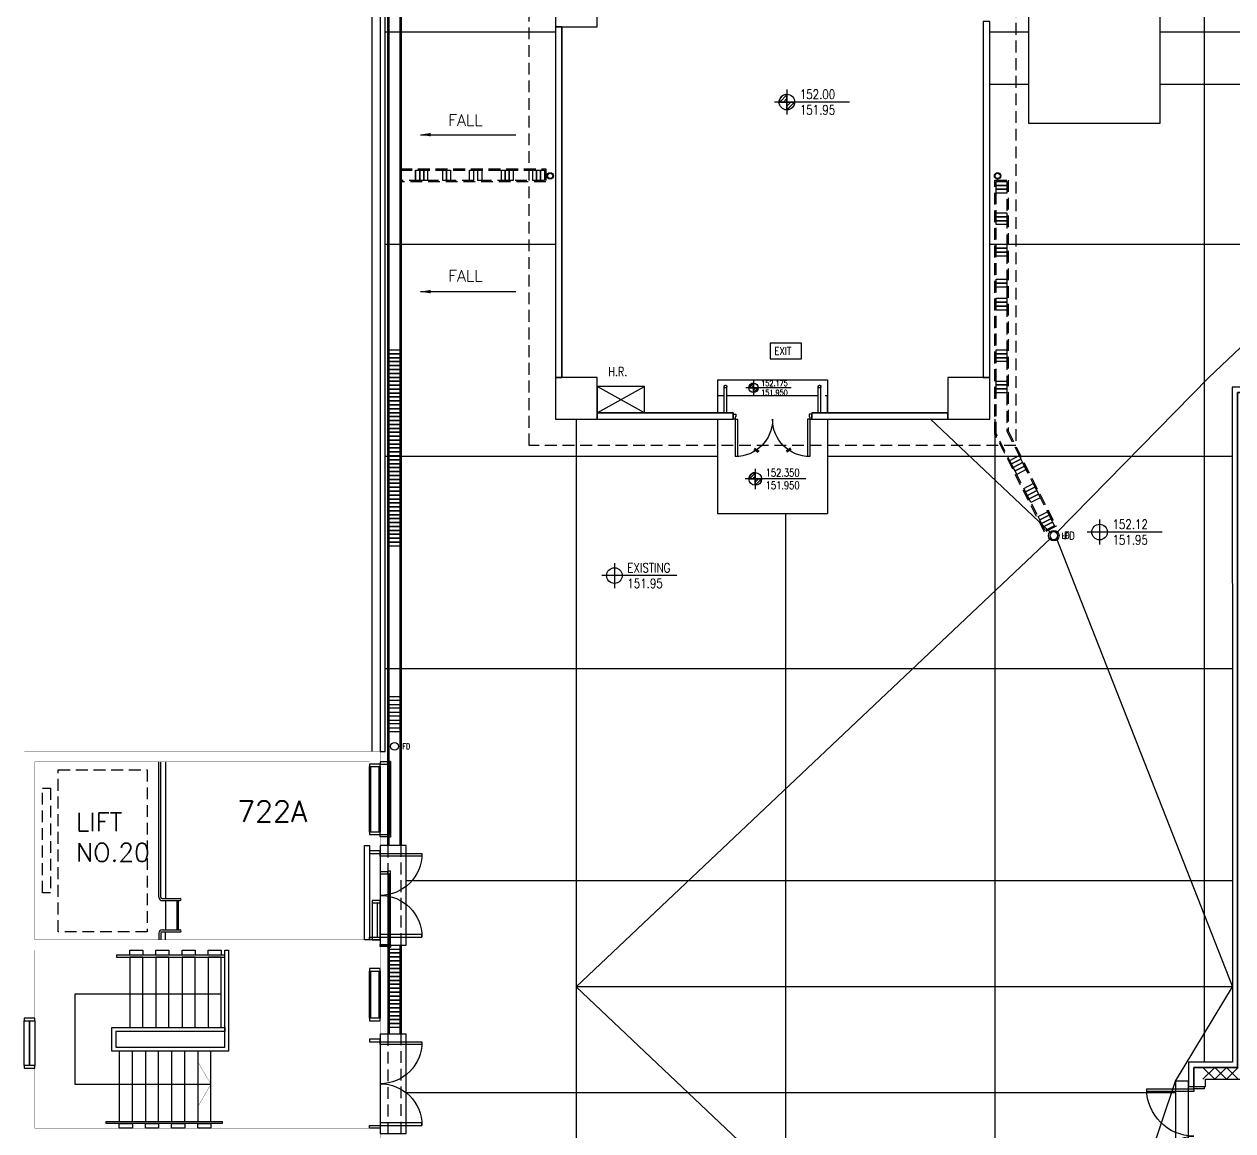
# Model space of a CAD drawing. Header units: millimetres. Extents: x -68474 to 336725, y -113450 to 40976.
# Drawn here: x 79448 to 102547, y -80000 to -58850 of the extents above; entities that cross this region are included whole.
import ezdxf

# ---------------------------------------------------------------- set-up
doc = ezdxf.new("R2010")
doc.units = ezdxf.units.MM
doc.header["$LTSCALE"] = 900
doc.linetypes.add('s5152a$0$HIDDEN', pattern=[0.375, 0.25, -0.125])
for name, color, linetype in [('s5152a$0$11', 7, 'Continuous'), ('s5152a$0$20', 7, 'Continuous'), ('s5152a$0$22', 7, 'Continuous'), ('s5152a$0$23', 7, 'Continuous'), ('s5152a$0$25', 7, 'Continuous'), ('s5152a$0$30', 7, 'Continuous'), ('s5152a$0$35', 7, 'Continuous'), ('s5152a$0$42', 7, 'Continuous'), ('s5152a$0$45', 7, 'Continuous'), ('s5152a$0$48', 2, 'Continuous'), ('s5152a$0$56', 7, 'Continuous'), ('s5152a$0$7', 7, 'Continuous'), ('s5152a$0$Canopy', 4, 'Continuous'), ('s5152a$0$Drainage', 252, 'Continuous'), ('s5152a$0$Hatch', 3, 'Continuous'), ('s5152a$0$New200wall', 2, 'Continuous'), ('s5152a$0$Newdoor', 3, 'Continuous'), ('s5152a$0$ROOM-NO', 4, 'Continuous'), ('s5152a$0$TXT', 6, 'Continuous')]:
    doc.layers.add(name, color=color, linetype=linetype)
doc.styles.add('s5152a$0$ROMANS', font='ROMANS', dxfattribs={"height": 0.2})
doc.styles.add('s5152a$0$STANDARD', font='SIMPLEX')
doc.dimstyles.new('s5152a$0$STANDARD$7', dxfattribs={"dimtxt": 200, "dimasz": 200, "dimexe": 200, "dimexo": 400, "dimgap": 100, "dimtad": 1, "dimdec": 0, "dimzin": 0, "dimdsep": 46, "dimtxsty": 's5152a$0$ROMANS', "dimcen": 20, "dimdle": 200, "dimclrt": 6, "dimadec": 0, "dimazin": 0, "dimtfac": 1, "dimtdec": 0, "dimtofl": 0, "dimtmove": 2, "dimatfit": 3, "dimfxl": 1, "dimtolj": 1, "dimtzin": 0, "dimarcsym": 0})

# ---------------------------------------------------------------- blocks, each defined once
blk = doc.blocks.new('s5152a$0$FD')
at = {"layer": 's5152a$0$45', "color": 10, "linetype": 'Continuous'}
blk.add_circle((0, 0), 0.1, dxfattribs=at)
at = {"layer": 's5152a$0$45', "color": 10, "linetype": 'Continuous', "style": 's5152a$0$STANDARD', "width": 0.8}
blk.add_text('FD', height=0.15, dxfattribs=at).set_placement((0.2, -0.075))
blk = doc.blocks.new('s5152a$0$D1600E')
at = {"layer": 's5152a$0$30', "linetype": 'Continuous'}
for points in [[(0.05, 0.2), (0.1, 0.2), (0.1, 1.1), (0.05, 1.1)], [(1.55, 0.2), (1.5, 0.2), (1.5, 0.8), (1.55, 0.8)], [(0, 0), (0.05, 0), (0.05, 0.2), (0, 0.2)], [(1.55, 0), (1.6, 0), (1.6, 0.2), (1.55, 0.2)]]:
    blk.add_lwpolyline(points, close=True, dxfattribs=at)
for centre, radius, start, end in [((0.05, 0.2), 0.900002, 0, 90), ((1.550003, 0.2), 0.600001, 90, 179.999994)]:
    blk.add_arc(centre, radius, start, end, dxfattribs=at)
blk = doc.blocks.new('s5152a$0$WGUARD')
at = {"layer": 's5152a$0$23', "color": 14, "linetype": 'Continuous'}
for points in [[(-0.7249, 0.15), (0.7251, 0.15), (0.7251, 0.2), (-0.7249, 0.2)], [(-0.7249, 0.15), (-0.6749, 0.15), (-0.6749, 0.2), (-0.7249, 0.2)], [(-0.6749, 0.15), (-0.7149, 0.15), (-0.7149, 0), (-0.6749, 0)], [(-0.6749, 0.17), (0.6751, 0.17), (0.6751, 0.18), (-0.6749, 0.18)], [(0.7251, 0.15), (0.6751, 0.15), (0.6751, 0.2), (0.7251, 0.2)], [(0.6751, 0.15), (0.7151, 0.15), (0.7151, 0), (0.6751, 0)]]:
    blk.add_lwpolyline(points, close=True, dxfattribs=at)
blk = doc.blocks.new('s5152a$0$AP')
at = {"layer": 's5152a$0$30', "color": 14, "linetype": 'Continuous'}
blk.add_line((0.05, 0.05), (0.7, 0.05), dxfattribs=at)
for points in [[(0, 0), (0.75, 0), (0.75, 0.15), (0, 0.15)], [(0.05, 0), (0.7, 0), (0.7, 0.15), (0.05, 0.15)]]:
    blk.add_lwpolyline(points, close=True, dxfattribs=at)
blk = doc.blocks.new('s5152a$0$D1700A')
at = {"layer": 's5152a$0$30', "color": 14, "linetype": 'Continuous'}
for points in [[(0, 0), (0.05, 0), (0.05, 1), (0.1, 1), (0.1, 0.2), (0, 0.2), (0, 0)], [(1.7, 0), (1.65, 0), (1.65, 1), (1.6, 1), (1.6, 0.2), (1.7, 0.2), (1.7, 0)]]:
    blk.add_lwpolyline(points, dxfattribs=at)
for centre, start, end in [((0.05, 0.2), 0, 90), ((1.650003, 0.2), 90, 180)]:
    blk.add_arc(centre, 0.800001, start, end, dxfattribs=at)
blk = doc.blocks.new('s5152a$0$DDR1525')
for p, q in [((37.5, 100), (37.5, 862.5)), ((87.5, 100), (87.5, 862.5)), ((1512.5, 100), (1512.5, 862.5)), ((1562.5, 100), (1562.5, 862.5)), ((0, 100), (0, 0)), ((37.5, 100), (0, 100)), ((0, 0), (50, 0)), ((37.5, 50), (37.5, 100)), ((37.5, 100), (87.5, 100)), ((50, 50), (37.5, 50)), ((50, 0), (50, 50)), ((1562.5, 100), (1512.5, 100)), ((1550, 50), (1562.5, 50)), ((1550, 0), (1550, 50)), ((1562.5, 100), (1600, 100)), ((1562.5, 50), (1562.5, 100)), ((1600, 100), (1600, 0)), ((1600, 0), (1550, 0))]:
    blk.add_line(p, q)
for centre, start, end in [((37.5, 100), 0, 90), ((1562.5, 100), 90, 180)]:
    blk.add_arc(centre, 762.5, start, end)
blk = doc.blocks.new('*X145')
at = {"color": 0}
for p, q in [((327728, -65889), (327815, -65802)), ((327728, -65847), (327773, -65802)), ((327728, -65805), (327730, -65802))]:
    blk.add_line(p, q, dxfattribs=at)
blk = doc.blocks.new('*X151')
at = {"color": 0}
for p, q in [((327651, -67542), (327762, -67431)), ((327678, -67458), (327688, -67448)), ((327708, -67542), (327762, -67488))]:
    blk.add_line(p, q, dxfattribs=at)
blk = doc.blocks.new('*X152')
at = {"color": 0}
for p, q in [((327762, -67660), (327880, -67542)), ((327762, -67603), (327823, -67542)), ((327762, -67545), (327765, -67542))]:
    blk.add_line(p, q, dxfattribs=at)
blk = doc.blocks.new('*X146')
at = {"color": 0}
for p, q in [((327646, -65802), (327728, -65720)), ((327666, -65740), (327673, -65732)), ((327688, -65802), (327728, -65762))]:
    blk.add_line(p, q, dxfattribs=at)
blk = doc.blocks.new('s5152a$0$EXIT')
at = {"layer": 's5152a$0$56', "color": 1, "linetype": 'Continuous'}
blk.add_lwpolyline([(0, 0), (0.6, 0), (0.6, 0.3), (0, 0.3)], close=True, dxfattribs=at)
at = {"layer": 's5152a$0$56', "color": 1, "linetype": 'Continuous', "style": 's5152a$0$STANDARD', "width": 0.8}
blk.add_text('EXIT', height=0.15, dxfattribs=at).set_placement((0.0816, 0.0747))
blk = doc.blocks.new('*X157')
at = {"color": 0}
for p, q in [((328229, -60339), (328367, -60202)), ((328263, -60235), (328275, -60223)), ((328300, -60339), (328367, -60272))]:
    blk.add_line(p, q, dxfattribs=at)
blk = doc.blocks.new('*X158')
at = {"color": 0}
for p, q in [((328367, -60484), (328512, -60339)), ((328367, -60414), (328441, -60339)), ((328367, -60343), (328370, -60339))]:
    blk.add_line(p, q, dxfattribs=at)

msp = doc.modelspace()

# ---------------------------------------------------------------- linework, layer by layer
at = {"layer": 's5152a$0$11', "color": 14, "linetype": 'Continuous', "const_width": 5}
msp.add_lwpolyline([(79650.4, -77849.9), (79450.4, -77850), (79450.4, -72750), (86250.4, -72749.8), (86250.4, -72989.8), (86050.4, -72989.8), (86050.4, -72949.8), (79650.4, -72950), (79650.4, -76350), (86250.4, -76350), (86250.4, -76900), (86050.4, -76900), (86050.4, -76550), (79650.4, -76550), (79650.4, -77849.9)], dxfattribs=at)
for points in [[(86250.2, -74650), (86050.2, -74650), (86050.2, -74339.8), (86250.2, -74339.8)], [(86050.2, -77900), (86250.2, -77900), (86250.2, -78250), (86050.2, -78250)]]:
    msp.add_lwpolyline(points, close=True, dxfattribs=at)
at = {"layer": 's5152a$0$20', "color": 4}
msp.add_lwpolyline([(98650, -60750), (98650, -56250), (101150, -56250), (101150, -60750)], close=True, dxfattribs=at)
at = {"layer": 's5152a$0$20', "linetype": 'Continuous'}
msp.add_lwpolyline([(105425.1, -65886.9), (102637.1, -65886.9), (102637.1, -78787.4), (101800.2, -78787.4), (101800.2, -79149.9), (102025.2, -79149.9), (102025.2, -79012.4), (103475.2, -79012.4), (103475.2, -79149.9), (103700.2, -79149.9), (103700.2, -78787.4), (102862.1, -78787.4), (102862.1, -66111.9), (105425.1, -66111.9)], close=True, dxfattribs=at)
at = {"layer": 's5152a$0$22', "color": 11, "linetype": 'Continuous'}
for points in [[(102650.1, -79012.4), (102425.1, -78787.4), (102200.1, -79012.4), (101975.1, -78787.4)], [(102650.1, -78787.4), (102425.1, -79012.4), (102200.1, -78787.4), (101975.1, -79012.4)]]:
    msp.add_lwpolyline(points, dxfattribs=at)
at = {"layer": 's5152a$0$23', "color": 2, "linetype": 'Continuous'}
msp.add_line((86100.2, -72749.8), (86100.2, -49575), dxfattribs=at)
msp.add_lwpolyline([(86250.2, -72749.8), (86345.2, -72749.8), (86345.2, -49575), (86250.2, -49575)], close=True, dxfattribs=at)
at = {"layer": 's5152a$0$23', "color": 14, "linetype": 'Continuous'}
for points in [[(86050.2, -73039.8), (86250.2, -73039.8), (86250.2, -72989.8), (86050.2, -72989.8)], [(86250.2, -74289.8), (86050.2, -74289.8), (86050.2, -73039.8), (86250.2, -73039.8)], [(86225.2, -74289.8), (86075.2, -74289.8), (86075.2, -73039.8), (86225.2, -73039.8)], [(86050.2, -74339.8), (86250.2, -74339.8), (86250.2, -74289.8), (86050.2, -74289.8)], [(86050.2, -76950), (86250.2, -76950), (86250.2, -76900), (86050.2, -76900)], [(86250.2, -77850), (86050.2, -77850), (86050.2, -76950), (86250.2, -76950)], [(86225.2, -77850), (86075.2, -77850), (86075.2, -76950), (86225.2, -76950)], [(86050.2, -77900), (86250.2, -77900), (86250.2, -77850), (86050.2, -77850)]]:
    msp.add_lwpolyline(points, close=True, dxfattribs=at)
at = {"layer": 's5152a$0$23', "color": 10, "linetype": 'Continuous'}
for points in [[(79450.2, -77899.9), (79650.2, -77899.9), (79650.2, -77850), (79450.2, -77850)], [(79450.2, -77899.9), (79545.2, -77899.9), (79545.6, -78750.1), (79450.6, -78750.1)], [(79555.2, -77899.9), (79650.2, -77899.9), (79650.6, -78750.1), (79555.6, -78750.1)], [(79450.6, -78800), (79650.6, -78800), (79650.6, -78750.1), (79450.6, -78750.1)]]:
    msp.add_lwpolyline(points, close=True, dxfattribs=at)
at = {"layer": 's5152a$0$25', "color": 10, "linetype": 'Continuous'}
for p, q in [((82020.2, -75535), (82020.2, -72949.9)), ((82060.2, -75535), (82060.2, -72949.9)), ((82150.2, -72950), (82150.2, -75560)), ((82085.2, -75560), (82430.2, -75560)), ((82085.2, -75600), (82430.2, -75600)), ((82150.2, -75600), (82150.2, -76160)), ((82370.2, -76160), (82370.2, -75600)), ((82400.2, -76160), (82400.2, -75600)), ((82020.2, -76225), (82020.2, -76350)), ((82060.2, -76225), (82060.2, -76350)), ((82085.2, -76160), (82430.2, -76160)), ((82085.2, -76200), (82430.2, -76200)), ((82150.2, -76350), (82150.2, -76200))]:
    msp.add_line(p, q, dxfattribs=at)
at = {"layer": 's5152a$0$25', "linetype": 'Continuous'}
msp.add_lwpolyline([(101800.2, -78687.4), (101700.2, -78687.4), (101700.2, -79149.9), (101800.2, -79149.9), (101800.2, -78787.4), (102638.1, -78787.4), (102637.1, -65886.9), (113363.1, -65886.9), (113363.1, -73399.9), (113463.1, -73399.9), (113463.1, -65786.9), (102537.1, -65786.9), (102538.1, -73287.4), (102538.1, -78687.4)], close=True, dxfattribs=at)
at = {"layer": 's5152a$0$25', "color": 4, "linetype": 'Continuous'}
for points in [[(86050.2, -76350), (85950.2, -76350), (85950.2, -74550), (86050.2, -74550)], [(86250.4, -76450), (86750.4, -76450), (86750.4, -74550), (86250.4, -74550)], [(86250.2, -80050), (86750.2, -80050), (86750.2, -78150), (86250.2, -78150)], [(101700.2, -79049.9), (101450.2, -79049.9), (101450.2, -80849.9), (101700.2, -80849.9)]]:
    msp.add_lwpolyline(points, close=True, dxfattribs=at)
at = {"layer": 's5152a$0$25', "color": 10, "linetype": 'Continuous'}
for points in [[(83355.4, -76550), (83355.4, -78475), (81125.4, -78475), (81125.4, -78025), (83280.4, -78025), (83280.4, -78100), (81200.4, -78100), (81200.4, -78400), (83280.4, -78400), (83280.4, -76550)], [(81465.4, -76550), (81715.4, -76550), (81715.4, -76640), (81465.4, -76640)], [(81465.4, -78025), (81715.4, -78025), (81715.4, -76680), (81465.4, -76680)], [(81965.4, -76550), (82215.4, -76550), (82215.4, -76640), (81965.4, -76640)], [(81965.4, -78025), (82215.4, -78025), (82215.4, -76680), (81965.4, -76680)], [(82465.4, -76550), (82715.4, -76550), (82715.4, -76640), (82465.4, -76640)], [(82465.4, -78025), (82715.4, -78025), (82715.4, -76680), (82465.4, -76680)], [(82965.4, -76550), (83215.4, -76550), (83215.4, -76640), (82965.4, -76640)], [(82965.4, -78025), (83215.4, -78025), (83215.4, -76680), (82965.4, -76680)], [(81265.4, -79820), (81515.4, -79820), (81515.4, -78475), (81265.4, -78475)], [(81765.4, -79820), (82015.4, -79820), (82015.4, -78475), (81765.4, -78475)], [(82265.4, -79820), (82515.4, -79820), (82515.4, -78475), (82265.4, -78475)], [(82765.4, -79820), (83015.4, -79820), (83015.4, -78475), (82765.4, -78475)], [(83230.4, -79860), (81015.4, -79860), (81015.4, -79820), (83230.4, -79820)], [(81265.4, -79860), (81515.4, -79860), (81515.4, -79950), (81265.4, -79950)], [(81765.4, -79860), (82015.4, -79860), (82015.4, -79950), (81765.4, -79950)], [(82265.4, -79860), (82515.4, -79860), (82515.4, -79950), (82265.4, -79950)], [(82765.4, -79860), (83015.4, -79860), (83015.4, -79950), (82765.4, -79950)]]:
    msp.add_lwpolyline(points, close=True, dxfattribs=at)
for points in [[(83280.4, -76680), (83280.4, -76640), (81215.4, -76640), (81215.4, -76680), (83280.4, -76680)], [(83215.4, -77389.9), (80415.4, -77389.9), (80415.4, -79110), (83015.4, -79110)]]:
    msp.add_lwpolyline(points, dxfattribs=at)
at = {"layer": 's5152a$0$25', "color": 10, "linetype": 'Continuous', "const_width": 5}
msp.add_lwpolyline([(82765.4, -79543), (83015.4, -79110), (82765.4, -78677)], dxfattribs=at)
at = {"layer": 's5152a$0$25', "color": 14, "linetype": 'Continuous', "const_width": 5}
msp.add_lwpolyline([(79450.4, -78800), (79650.6, -78800), (79650.6, -79950), (86250.2, -79950), (86250.2, -81750), (86050.2, -81750), (86050.2, -80950), (86050.2, -80150), (79650.2, -80150), (79650.2, -81150), (79450.4, -81150)], close=True, dxfattribs=at)
at = {"layer": 's5152a$0$25', "color": 10, "linetype": 'Continuous'}
for centre, radius, start, end in [((82085.2, -75535), 65, 180, 270), ((82085.2, -75535), 25, 180, 270), ((82430.2, -75580), 20, 270, 90), ((82085.2, -76225), 65, 90, 180), ((82085.2, -76225), 25, 90, 180), ((82430.2, -76180), 20, 270, 90)]:
    msp.add_arc(centre, radius, start, end, dxfattribs=at)
at = {"layer": 's5152a$0$35', "linetype": 'Continuous'}
for p, q in [((94024.55446, -60100.16212), (94024.55446, -60578.03758)), ((95219.24313, -60339.09985), (93785.61672, -60339.09985)), ((94102.85019, -65802.1997), (93242.67434, -65802.1997)), ((93386.03698, -65658.83706), (93386.03698, -65945.56234)), ((93420.06007, -67348.66014), (93420.06007, -67735.73926)), ((94387.75789, -67542.1997), (93226.5205, -67542.1997)), ((100001, -68318.06227), (100001, -68795.93773)), ((101195.68867, -68557), (99762.06227, -68557)), ((90728.93773, -69149.06227), (90728.93773, -69626.93773)), ((91923.62641, -69388), (90490, -69388))]:
    msp.add_line(p, q, dxfattribs=at)
at = {"layer": 's5152a$0$35', "color": 4}
for points in [[(94024.55446, -60339.09985), (94024.55446, -60189.76377), (93976.4848, -60197.71182), (93927.16011, -60225.89381), (93887.40095, -60280.0221), (93877.61672, -60339.09985)], [(94024.55446, -60339.09985), (94173.89054, -60339.09985), (94159.66541, -60402.71036), (94124.10746, -60450.41231), (94080.76093, -60477.45482), (94029.72928, -60488.34625), (94024.55446, -60488.43593)], [(93386.03698, -65802.1997), (93386.03698, -65712.59805), (93357.19519, -65717.36688), (93327.60038, -65734.27607), (93303.74488, -65766.75305), (93297.87434, -65802.1997)], [(93386.03698, -65802.1997), (93475.63863, -65802.1997), (93467.10355, -65840.36601), (93445.76879, -65868.98718), (93419.76087, -65885.21268), (93389.14188, -65891.74754), (93386.03698, -65891.80135)], [(93420.06007, -67542.1997), (93420.06007, -67421.23747), (93381.12365, -67427.6754), (93341.17065, -67450.50281), (93308.96572, -67494.34672), (93301.0405, -67542.1997)], [(93420.06007, -67542.1997), (93541.0223, -67542.1997), (93529.49994, -67593.72422), (93500.698, -67632.3628), (93465.58731, -67654.26723), (93424.25168, -67663.08928), (93420.06007, -67663.16193)]]:
    msp.add_lwpolyline(points, close=True, dxfattribs=at)
at = {"layer": 's5152a$0$35', "linetype": 'Continuous'}
for centre, major_axis in [((94024.55446, -60339.09985), (-105.59656, 105.59656)), ((93386.03698, -65802.1997), (-63.35793, 63.35793)), ((93420.06007, -67542.1997), (-85.53321, 85.53321)), ((100001, -68557), (-105.59656, 105.59656)), ((90728.93773, -69388), (-105.59656, 105.59656))]:
    msp.add_ellipse(centre, major_axis=major_axis, ratio=1, start_param=3.926990817, end_param=10.2101761242, dxfattribs=at)
at = {"layer": 's5152a$0$42', "color": 14, "linetype": 's5152a$0$HIDDEN'}
for points in [[(80100.2, -73100), (81800.2, -73100), (81800.2, -76200), (80100.2, -76200)], [(79800.2, -73450), (79950.2, -73450), (79950.2, -75450), (79800.2, -75450)]]:
    msp.add_lwpolyline(points, close=True, dxfattribs=at)
at = {"layer": 's5152a$0$45', "color": 8, "linetype": 'Continuous'}
for p, q in [((98650, -59999.9), (97900, -59999.9)), ((108000, -59999.9), (101150, -59999.9)), ((99070.5, -68573.4), (96759.97267, -66389.44934)), ((99070.5, -68676.4), (90000.1, -77249.9)), ((99178.8, -68677.2), (102538.1, -77249.9)), ((99070.5, -85823.4), (90000.1, -77249.9)), ((102538.1, -77249.9), (90000.1, -77249.9))]:
    msp.add_line(p, q, dxfattribs=at)
at = {"layer": 's5152a$0$45', "color": 7, "linetype": 's5152a$0$HIDDEN'}
for p, q in [((98000.78475, -66682.99403), (98000.78475, -61831)), ((98000.78475, -61831), (98250.78475, -61831)), ((98025.78475, -66677.04112), (98025.78475, -61856)), ((98025.78475, -61856), (98225.78475, -61856)), ((98225.78475, -61856), (98225.78475, -66629.41788)), ((98250.78475, -61831), (98250.78475, -66623.46497)), ((98947.73183, -68558.66572), (98000.78475, -66682.99403)), ((98958.782, -68525.08159), (98025.78475, -66677.04112)), ((98225.78475, -66629.41788), (99137.31919, -68434.94574)), ((98250.78475, -66623.46497), (99170.90332, -68445.99591)), ((99170.90332, -68445.99591), (98947.73183, -68558.66572)), ((99137.31919, -68434.94574), (98958.782, -68525.08159))]:
    msp.add_line(p, q, dxfattribs=at)
at = {"layer": 's5152a$0$45', "color": 14, "linetype": 'Continuous'}
for p, q in [((90000.1, -66400), (90000.1, -111750)), ((86400.2, -76450), (86400.2, -78150)), ((86425.2, -76450), (86425.2, -78150)), ((86625.2, -76450), (86625.2, -78150)), ((86650.2, -76450), (86650.2, -78150))]:
    msp.add_line(p, q, dxfattribs=at)
for points in [[(86400.2, -74550), (86400.2, -45850), (86650.2, -45850), (86650.2, -74550)], [(86425.2, -74550), (86425.2, -45875), (86625.2, -45875), (86625.2, -74550)]]:
    msp.add_lwpolyline(points, dxfattribs=at)
at = {"layer": 's5152a$0$45', "color": 8, "linetype": 'Continuous'}
for points in [[(108000, -59999.9), (102087, -65600), (99178.8, -68572.6)], [(99178.8, -85822.6), (101450.2, -79049.9), (102538.1, -77249.9)]]:
    msp.add_lwpolyline(points, dxfattribs=at)
at = {"layer": 's5152a$0$45', "color": 7, "linetype": 's5152a$0$HIDDEN'}
for points in [[(86636.2, -61613), (89417, -61613), (89417, -61863), (86636.2, -61863)], [(86636.2, -61638), (89392, -61638), (89392, -61838), (86636.2, -61838)]]:
    msp.add_lwpolyline(points, dxfattribs=at)
for points in [[(87003, -61638), (87003, -61838), (86928, -61838), (86928, -61638)], [(87009, -61638), (87009, -61838), (86934, -61838), (86934, -61638)], [(87084, -61638), (87084, -61838), (87009, -61838), (87009, -61638)], [(87159, -61638), (87159, -61838), (87084, -61838), (87084, -61638)], [(87522, -61638), (87522, -61838), (87447, -61838), (87447, -61638)], [(87597, -61638), (87597, -61838), (87522, -61838), (87522, -61638)], [(88036, -61638), (88036, -61838), (87961, -61838), (87961, -61638)], [(88192, -61638), (88192, -61838), (88117, -61838), (88117, -61638)], [(88642, -61638), (88642, -61838), (88567, -61838), (88567, -61638)], [(88717, -61638), (88717, -61838), (88642, -61838), (88642, -61638)], [(88792, -61638), (88792, -61838), (88717, -61838), (88717, -61638)], [(89242, -61638), (89242, -61838), (89167, -61838), (89167, -61638)], [(89317, -61638), (89317, -61838), (89242, -61838), (89242, -61638)], [(89392, -61638), (89392, -61838), (89317, -61838), (89317, -61638)], [(98025.78475, -61856), (98225.78475, -61856), (98225.78475, -61931), (98025.78475, -61931)], [(98025.78475, -61931), (98225.78475, -61931), (98225.78475, -62006), (98025.78475, -62006)], [(98025.78475, -62006), (98225.78475, -62006), (98225.78475, -62081), (98025.78475, -62081)], [(98025.78475, -62456), (98225.78475, -62456), (98225.78475, -62531), (98025.78475, -62531)], [(98025.78475, -62531), (98225.78475, -62531), (98225.78475, -62606), (98025.78475, -62606)], [(98025.78475, -62606), (98225.78475, -62606), (98225.78475, -62681), (98025.78475, -62681)], [(98025.78475, -63056), (98225.78475, -63056), (98225.78475, -63131), (98025.78475, -63131)], [(98025.78475, -63131), (98225.78475, -63131), (98225.78475, -63206), (98025.78475, -63206)], [(98025.78475, -63206), (98225.78475, -63206), (98225.78475, -63281), (98025.78475, -63281)], [(98025.78475, -63726), (98225.78475, -63726), (98225.78475, -63801), (98025.78475, -63801)], [(98025.78475, -63801), (98225.78475, -63801), (98225.78475, -63876), (98025.78475, -63876)], [(98025.78475, -64089), (98225.78475, -64089), (98225.78475, -64164), (98025.78475, -64164)], [(98025.78475, -64164), (98225.78475, -64164), (98225.78475, -64239), (98025.78475, -64239)], [(98025.78475, -64239), (98225.78475, -64239), (98225.78475, -64314), (98025.78475, -64314)], [(98025.78475, -65075), (98225.78475, -65075), (98225.78475, -65150), (98025.78475, -65150)], [(98025.78475, -65150), (98225.78475, -65150), (98225.78475, -65225), (98025.78475, -65225)], [(98025.78475, -65225), (98225.78475, -65225), (98225.78475, -65300), (98025.78475, -65300)], [(98025.78475, -65670), (98225.78475, -65670), (98225.78475, -65745), (98025.78475, -65745)], [(98025.78475, -65745), (98225.78475, -65745), (98225.78475, -65820), (98025.78475, -65820)], [(98025.78475, -65820), (98225.78475, -65820), (98225.78475, -65895), (98025.78475, -65895)], [(98495.10123, -67162.86827), (98316.56404, -67253.00412), (98282.76309, -67186.05268), (98461.30028, -67095.91682)], [(98528.90217, -67229.81972), (98350.36498, -67319.95557), (98316.56404, -67253.00412), (98495.10123, -67162.86827)], [(98562.70312, -67296.77116), (98384.16593, -67386.90702), (98350.36498, -67319.95557), (98528.90217, -67229.81972)], [(98596.50406, -67363.72261), (98417.96687, -67453.85846), (98384.16593, -67386.90702), (98562.70312, -67296.77116)], [(98765.50879, -67698.47984), (98586.9716, -67788.61569), (98553.17066, -67721.66424), (98731.70785, -67631.52839)], [(98799.30974, -67765.43128), (98620.77255, -67855.56714), (98586.9716, -67788.61569), (98765.50879, -67698.47984)], [(98833.11068, -67832.38273), (98654.57349, -67922.51858), (98620.77255, -67855.56714), (98799.30974, -67765.43128)], [(98866.91163, -67899.33417), (98688.37444, -67989.47003), (98654.57349, -67922.51858), (98833.11068, -67832.38273)], [(99035.91635, -68234.0914), (98857.37916, -68324.22726), (98823.57822, -68257.27581), (99002.11541, -68167.13996)], [(99069.7173, -68301.04285), (98891.18011, -68391.1787), (98857.37916, -68324.22726), (99035.91635, -68234.0914)], [(99103.51824, -68367.99429), (98924.98106, -68458.13015), (98891.18011, -68391.1787), (99069.7173, -68301.04285)], [(99137.31919, -68434.94574), (98958.782, -68525.08159), (98924.98106, -68458.13015), (99103.51824, -68367.99429)]]:
    msp.add_lwpolyline(points, close=True, dxfattribs=at)
at = {"layer": 's5152a$0$45', "color": 14, "linetype": 'Continuous'}
for points in [[(86425.2, -65075), (86625.2, -65075), (86625.2, -65150), (86425.2, -65150)], [(86425.2, -65150), (86625.2, -65150), (86625.2, -65225), (86425.2, -65225)], [(86425.2, -65225), (86625.2, -65225), (86625.2, -65300), (86425.2, -65300)], [(86425.2, -65300), (86625.2, -65300), (86625.2, -65375), (86425.2, -65375)], [(86425.2, -65375), (86625.2, -65375), (86625.2, -65450), (86425.2, -65450)], [(86425.2, -65450), (86625.2, -65450), (86625.2, -65525), (86425.2, -65525)], [(86425.2, -65525), (86625.2, -65525), (86625.2, -65600), (86425.2, -65600)], [(86425.2, -65600), (86625.2, -65600), (86625.2, -65675), (86425.2, -65675)], [(86425.2, -65675), (86625.2, -65675), (86625.2, -65750), (86425.2, -65750)], [(86425.2, -65750), (86625.2, -65750), (86625.2, -65825), (86425.2, -65825)], [(86425.2, -65825), (86625.2, -65825), (86625.2, -65900), (86425.2, -65900)], [(86425.2, -65900), (86625.2, -65900), (86625.2, -65975), (86425.2, -65975)], [(86425.2, -65975), (86625.2, -65975), (86625.2, -66050), (86425.2, -66050)], [(86425.2, -66050), (86625.2, -66050), (86625.2, -66125), (86425.2, -66125)], [(86425.2, -66125), (86625.2, -66125), (86625.2, -66200), (86425.2, -66200)], [(86425.2, -66200), (86625.2, -66200), (86625.2, -66275), (86425.2, -66275)], [(86425.2, -66275), (86625.2, -66275), (86625.2, -66350), (86425.2, -66350)], [(86425.2, -66350), (86625.2, -66350), (86625.2, -66425), (86425.2, -66425)], [(86425.2, -66425), (86625.2, -66425), (86625.2, -66500), (86425.2, -66500)], [(86425.2, -66500), (86625.2, -66500), (86625.2, -66575), (86425.2, -66575)], [(86425.2, -66575), (86625.2, -66575), (86625.2, -66650), (86425.2, -66650)], [(86425.2, -66650), (86625.2, -66650), (86625.2, -66725), (86425.2, -66725)], [(86425.2, -66725), (86625.2, -66725), (86625.2, -66800), (86425.2, -66800)], [(86425.2, -66800), (86625.2, -66800), (86625.2, -66875), (86425.2, -66875)], [(86425.2, -66875), (86625.2, -66875), (86625.2, -66950), (86425.2, -66950)], [(86425.2, -66950), (86625.2, -66950), (86625.2, -67025), (86425.2, -67025)], [(86425.2, -67025), (86625.2, -67025), (86625.2, -67100), (86425.2, -67100)], [(86425.2, -67100), (86625.2, -67100), (86625.2, -67175), (86425.2, -67175)], [(86425.2, -67175), (86625.2, -67175), (86625.2, -67250), (86425.2, -67250)], [(86425.2, -67250), (86625.2, -67250), (86625.2, -67325), (86425.2, -67325)], [(86425.2, -67325), (86625.2, -67325), (86625.2, -67400), (86425.2, -67400)], [(86425.2, -67400), (86625.2, -67400), (86625.2, -67475), (86425.2, -67475)], [(86425.2, -67475), (86625.2, -67475), (86625.2, -67550), (86425.2, -67550)], [(86425.2, -67550), (86625.2, -67550), (86625.2, -67625), (86425.2, -67625)], [(86425.2, -67625), (86625.2, -67625), (86625.2, -67700), (86425.2, -67700)], [(86425.2, -67700), (86625.2, -67700), (86625.2, -67775), (86425.2, -67775)], [(86425.2, -67775), (86625.2, -67775), (86625.2, -67850), (86425.2, -67850)], [(86425.2, -67850), (86625.2, -67850), (86625.2, -67925), (86425.2, -67925)], [(86425.2, -67925), (86625.2, -67925), (86625.2, -68000), (86425.2, -68000)], [(86425.2, -68000), (86625.2, -68000), (86625.2, -68075), (86425.2, -68075)], [(86425.2, -68075), (86625.2, -68075), (86625.2, -68150), (86425.2, -68150)], [(86425.2, -68150), (86625.2, -68150), (86625.2, -68225), (86425.2, -68225)], [(86425.2, -68225), (86625.2, -68225), (86625.2, -68300), (86425.2, -68300)], [(86425.2, -68300), (86625.2, -68300), (86625.2, -68375), (86425.2, -68375)], [(86425.2, -68375), (86625.2, -68375), (86625.2, -68450), (86425.2, -68450)], [(86425.2, -68450), (86625.2, -68450), (86625.2, -68525), (86425.2, -68525)], [(86425.2, -68525), (86625.2, -68525), (86625.2, -68600), (86425.2, -68600)], [(86425.2, -68600), (86625.2, -68600), (86625.2, -68675), (86425.2, -68675)], [(86425.2, -68675), (86625.2, -68675), (86625.2, -68750), (86425.2, -68750)], [(86425.2, -68750), (86625.2, -68750), (86625.2, -68825), (86425.2, -68825)], [(86425.2, -71699.4), (86625.2, -71699.4), (86625.2, -71774.4), (86425.2, -71774.4)], [(86425.2, -71849.4), (86625.2, -71849.4), (86625.2, -71924.4), (86425.2, -71924.4)], [(86425.2, -71999.4), (86625.2, -71999.4), (86625.2, -72074.4), (86425.2, -72074.4)], [(86425.2, -72149.4), (86625.2, -72149.4), (86625.2, -72224.4), (86425.2, -72224.4)], [(86425.2, -72299.4), (86625.2, -72299.4), (86625.2, -72374.4), (86425.2, -72374.4)], [(86425.2, -76525), (86625.2, -76525), (86625.2, -76600), (86425.2, -76600)], [(86425.2, -76600), (86625.2, -76600), (86625.2, -76675), (86425.2, -76675)], [(86425.2, -76675), (86625.2, -76675), (86625.2, -76750), (86425.2, -76750)], [(86425.2, -76750), (86625.2, -76750), (86625.2, -76825), (86425.2, -76825)], [(86425.2, -76825), (86625.2, -76825), (86625.2, -76900), (86425.2, -76900)], [(86425.2, -76900), (86625.2, -76900), (86625.2, -76975), (86425.2, -76975)], [(86425.2, -76975), (86625.2, -76975), (86625.2, -77050), (86425.2, -77050)], [(86425.2, -77050), (86625.2, -77050), (86625.2, -77125), (86425.2, -77125)], [(86425.2, -77125), (86625.2, -77125), (86625.2, -77200), (86425.2, -77200)], [(86425.2, -77200), (86625.2, -77200), (86625.2, -77275), (86425.2, -77275)], [(86425.2, -77275), (86625.2, -77275), (86625.2, -77350), (86425.2, -77350)], [(86425.2, -77350), (86625.2, -77350), (86625.2, -77425), (86425.2, -77425)], [(86425.2, -77425), (86625.2, -77425), (86625.2, -77500), (86425.2, -77500)], [(86425.2, -77500), (86625.2, -77500), (86625.2, -77575), (86425.2, -77575)], [(86425.2, -77575), (86625.2, -77575), (86625.2, -77650), (86425.2, -77650)], [(86425.2, -77650), (86625.2, -77650), (86625.2, -77725), (86425.2, -77725)], [(86425.2, -77725), (86625.2, -77725), (86625.2, -77800), (86425.2, -77800)], [(86425.2, -77800), (86625.2, -77800), (86625.2, -77875), (86425.2, -77875)], [(86425.2, -77875), (86625.2, -77875), (86625.2, -77950), (86425.2, -77950)], [(86425.2, -77950), (86625.2, -77950), (86625.2, -78025), (86425.2, -78025)]]:
    msp.add_lwpolyline(points, close=True, dxfattribs=at)
at = {"layer": 's5152a$0$45', "color": 14, "linetype": 's5152a$0$HIDDEN'}
for points in [[(86400.2, -76450), (86650.2, -76450), (86650.2, -74550), (86400.2, -74550)], [(86400.2, -80050), (86650.2, -80050), (86650.2, -78150), (86400.2, -78150)]]:
    msp.add_lwpolyline(points, close=True, dxfattribs=at)
at = {"layer": 's5152a$0$48', "color": 3, "linetype": 'Continuous'}
for points in [[(89600, -58900), (90400, -58900), (90400, -58100), (89600, -58100)], [(89600, -66400), (90400, -66400), (90400, -65600), (89600, -65600)], [(97100, -66400), (97900, -66400), (97900, -65600), (97100, -65600)]]:
    msp.add_lwpolyline(points, close=True, dxfattribs=at)
msp.add_lwpolyline([(89925, -65600), (89600, -65600), (89600, -66400), (90400, -66400), (90400, -66100)], dxfattribs=at)
at = {"layer": 's5152a$0$7', "color": 10, "linetype": 'Continuous'}
for p, q in [((102000.1, -43170), (102000.1, -78687.4)), ((86350.2, -58999.3), (89600, -58999.3)), ((97900, -58999.3), (98650, -58999.3)), ((101150, -58999.3), (113222.6, -58999.3)), ((86350.2, -63053.2), (89600, -63053.2)), ((97900, -63053.2), (113187.72265, -63053.2)), ((98000.1, -66400), (98000.1, -111755)), ((86350.2, -67107.1), (92700, -67107.1)), ((94800.6926, -67107.1), (102537.3, -67107.1)), ((94000.1, -68200), (94000.1, -111755)), ((86350.2, -71161), (102537.8, -71161)), ((86750.4, -75214.9), (102538.1, -75214.9)), ((86750.2, -79268.8), (101450.2, -79268.8))]:
    msp.add_line(p, q, dxfattribs=at)
at = {"layer": 's5152a$0$Canopy', "linetype": 's5152a$0$HIDDEN'}
for p, q in [((89100, -66900), (89100, -51400)), ((98400, -51401.11044), (98400, -66900)), ((98400, -66900), (89100, -66900))]:
    msp.add_line(p, q, dxfattribs=at)
at = {"layer": 's5152a$0$Drainage'}
for centre, radius in [((89500, -61750), 62), ((89500, -61750), 50), ((98051.78475, -61750), 62), ((98051.78475, -61750), 50)]:
    msp.add_circle(centre, radius, dxfattribs=at)
at = {"layer": 's5152a$0$Hatch'}
for p, q in [((91300, -66275), (90400, -65775)), ((90400, -66275), (91300, -65775)), ((92700, -65650), (94799.6926, -65650)), ((92700, -65650), (92700, -66275)), ((94799.6926, -65650), (94799.6926, -66275)), ((92825, -65950), (92700, -65950)), ((92700, -65950), (92700, -66275)), ((94625, -65950), (92875, -65950)), ((94800, -65950), (94756.38521, -65950)), ((94800, -66275), (94800, -65950)), ((91300, -66275), (92700, -66275)), ((92700, -66400), (92700, -68200)), ((94800.6926, -66400), (94800.6926, -68200)), ((94900.6926, -66400), (96791, -66400)), ((92700, -68200), (94800.6926, -68200))]:
    msp.add_line(p, q, dxfattribs=at)
at = {"layer": 's5152a$0$Hatch', "color": 4}
for p, q in [((92825, -66275), (92825, -65775)), ((92875, -66275), (92875, -65775)), ((94625, -66275), (94625, -65775)), ((94675, -66275), (94675, -65775))]:
    msp.add_line(p, q, dxfattribs=at)
at = {"layer": 's5152a$0$Hatch'}
for points in [[(89725, -58900), (89600, -58900), (89600, -65600), (89725, -65600)], [(97900, -58800), (97775, -58800), (97775, -65600), (97900, -65600)], [(90400, -66275), (91300, -66275), (91300, -65775), (90400, -65775)], [(93000, -66275), (90400, -66275), (90400, -66400), (93000, -66400)], [(97100, -66275), (94500, -66275), (94500, -66400), (97100, -66400)]]:
    msp.add_lwpolyline(points, close=True, dxfattribs=at)
at = {"layer": 's5152a$0$Hatch', "color": 4, "linetype": 's5152a$0$HIDDEN'}
for centre in [(92850, -65775), (94650, -65775)]:
    msp.add_circle(centre, 25, dxfattribs=at)
at = {"layer": 's5152a$0$New200wall', "color": 2, "linetype": 'Continuous'}
for p, q in [((89600, -58900), (89600, -65600)), ((89725, -58900), (89725, -65600)), ((90400, -66275), (93000, -66275)), ((94500, -66275), (97100, -66275)), ((90400, -66400), (93000, -66400)), ((94500, -66400), (97100, -66400))]:
    msp.add_line(p, q, dxfattribs=at)
at = {"layer": 's5152a$0$New200wall'}
for p, q in [((93000, -66275), (93000, -66400)), ((94500, -66275), (94500, -66400))]:
    msp.add_line(p, q, dxfattribs=at)
msp.add_lwpolyline([(89725, -58900), (89725, -65600)], dxfattribs=at)
at = {"layer": 's5152a$0$Newdoor'}
for p, q in [((93393.41872, -66976.98925), (93478.41872, -67031.98925)), ((93407, -66956), (93492, -67011)), ((94093, -66956), (94008, -67011)), ((94106.58128, -66976.98925), (94021.58128, -67031.98925))]:
    msp.add_line(p, q, dxfattribs=at)

# ---------------------------------------------------------------- block references
at = {"zscale": 1000}
for name, p, xscale, yscale in [('s5152a$0$EXIT', (93702.69513, -65245.76761), 999.9980000000214, 999.9980000000214), ('s5152a$0$FD', (99125, -68624.9), 999.9980000000214, 999.9980000000214), ('s5152a$0$FD', (99125, -68624.9), 749.999, -749.999), ('s5152a$0$FD', (86526, -72652.3), 749.999, 749.999)]:
    msp.add_blockref(name, p, dxfattribs=dict(at, xscale=xscale, yscale=yscale))
at = {"xscale": 999.9979999999999, "zscale": 1000}
for name, p, yscale, rotation in [('s5152a$0$WGUARD', (86250.2, -73664.9), -999.9979999999999, 90), ('s5152a$0$D1700A', (86050.2, -76350), -999.9979999999999, 90), ('s5152a$0$WGUARD', (86250.4, -75764.9), 999.9979999999999, 270), ('s5152a$0$AP', (86250.2, -76350), 999.9979999999999, 90), ('s5152a$0$D1700A', (86050.2, -79950), -999.9979999999999, 90), ('s5152a$0$D1600E', (102000.2, -79149.9), -999.9979999999999, 270)]:
    msp.add_blockref(name, p, dxfattribs=dict(at, yscale=yscale, rotation=rotation))
at = {"layer": 's5152a$0$30', "xscale": -0.9375, "yscale": 0.9375, "zscale": 0.9375, "rotation": 180}
msp.add_blockref('s5152a$0$DDR1525', (93000, -66306.25), dxfattribs=at)
at = {"layer": 's5152a$0$35', "color": 4, "linetype": 'Continuous'}
for name in ['*X157', '*X158', '*X146', '*X145', '*X151', '*X152']:
    msp.add_blockref(name, (-234342, 0), dxfattribs=at)

# ---------------------------------------------------------------- texts
at = {"color": 3, "style": 's5152a$0$ROMANS', "width": 0.8}
msp.add_text('H.R.', height=166.666667, dxfattribs=at).set_placement((90612.75401, -65574.71795))
at = {"layer": 's5152a$0$35', "linetype": 'Continuous', "style": 's5152a$0$STANDARD', "width": 0.8}
for tag, p, s, height in [('152.00', (94271.01873, -60279.36542), '152.215', 179.203301), ('151.95', (94271.01873, -60578.03758), '152.190', 179.203301), ('152.175', (93533.91555, -65766.35904), '152.215', 107.521981), ('151.950', (93533.91555, -65945.56234), '152.190', 107.521981), ('152.350', (93619.69613, -67493.81481), '152.215', 145.154674), ('151.950', (93619.69613, -67735.73926), '152.190', 145.154674), ('152.12', (100247.46427, -68497.26557), '152.215', 179.203301), ('151.95', (100247.46427, -68795.93773), '152.190', 179.203301), ('EXISTING', (90975.40201, -69328.26557), '152.215', 179.203301), ('151.95', (90975.40201, -69626.93773), '152.190', 179.203301)]:
    msp.add_attdef(tag, p, s, height=height, dxfattribs=at)
at = {"layer": 's5152a$0$ROOM-NO', "style": 's5152a$0$STANDARD'}
msp.add_text('722A', height=400, dxfattribs=at).set_placement((83517.39032, -74094.78014))
at = {"layer": 's5152a$0$ROOM-NO', "color": 11, "style": 's5152a$0$STANDARD'}
for s, p in [('LIFT', (80438.04749, -74272.05035)), ('NO.20', (80438.04749, -74855.38368))]:
    msp.add_text(s, height=350, dxfattribs=at).set_placement(p)
at = {"layer": 's5152a$0$TXT', "color": 3, "style": 's5152a$0$STANDARD'}
for p in [(87551.52112, -60795.38018), (87551.52112, -63770.38018)]:
    msp.add_text('FALL', height=220, dxfattribs=at).set_placement(p)

# ---------------------------------------------------------------- leaders
at = {"layer": 's5152a$0$TXT', "color": 3}
for points in [[(87019, -60962), (88840.96194, -60962)], [(87019, -63962), (88840.96194, -63962)]]:
    msp.add_leader(points, dimstyle='s5152a$0$STANDARD$7', dxfattribs=at)

doc.saveas('drawing.dxf')
